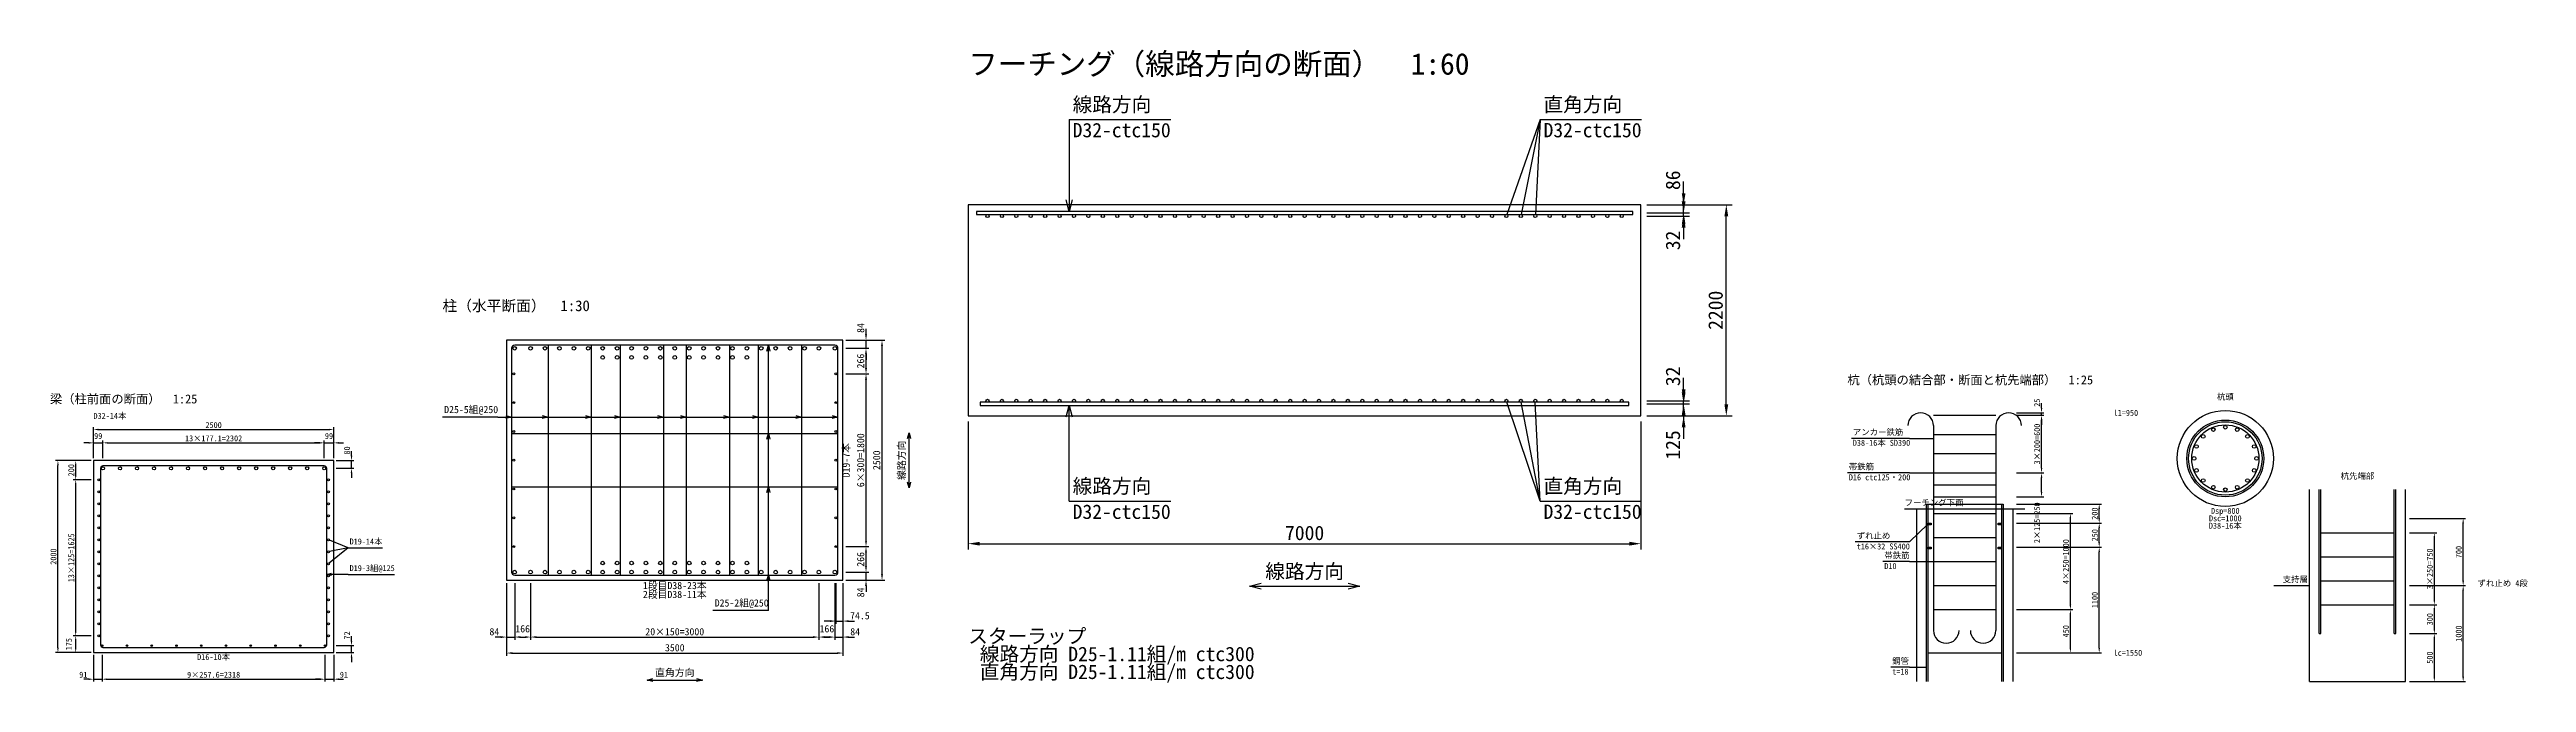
# Model space of a CAD drawing. Header units: millimetres. Extents: x -4 to 25770, y -10 to 6586.
import ezdxf
from ezdxf.enums import TextEntityAlignment as Align

# ---------------------------------------------------------------- set-up
doc = ezdxf.new("R2010")
doc.units = ezdxf.units.MM
for name, color, linetype in [('寸法', 3, 'Continuous'), ('引出線', 3, 'Continuous'), ('文字', 7, 'Continuous'), ('躯体', 7, 'Continuous'), ('鉄筋', 1, 'Continuous')]:
    doc.layers.add(name, color=color, linetype=linetype)
doc.styles.add('MSゴシック', font='msgothic.ttc')
doc.dimstyles.new('配筋寸法', dxfattribs={"dimscale": 25, "dimtxt": 2.5, "dimasz": 2, "dimexe": 1, "dimexo": 1, "dimgap": 0.6, "dimtad": 1, "dimdec": 0, "dimtxsty": 'MSゴシック', "dimcen": 2.5, "dimazin": 3, "dimtfac": 1, "dimtmove": 0, "dimatfit": 3})

msp = doc.modelspace()

# ---------------------------------------------------------------- linework, layer by layer
at = {"layer": '引出線'}
for p, q in [((10606, 5856.9), (10606, 4898.9)), ((10606, 5856.9), (11662.6, 5856.9)), ((15506, 5856.9), (15161.2, 4866)), ((15506, 5856.9), (15309.1, 4866.6)), ((15506, 5856.9), (15456.8, 4866.9)), ((15506, 5856.9), (16562.6, 5856.9)), ((10606, 4898.9), (10606, 4899.9)), ((7476.9, 741.5), (7476.9, 3504)), ((7476.9, 3504), (7476.9, 3503)), ((10606, 1880.9), (10606, 2877.9)), ((10606, 2877.9), (10606, 2876.9)), ((15506, 1880.9), (15161, 2910.8)), ((15506, 1880.9), (15309, 2910.2)), ((15506, 1880.9), (15456.7, 2909.9)), ((4661.9, 2756.5), (4084.4, 2756.5)), ((4661.9, 2756.5), (8199.4, 2756.5)), ((4804.4, 2756.5), (4803.4, 2756.5)), ((5183.4, 2756.5), (5182.4, 2756.5)), ((5633.4, 2756.5), (5632.4, 2756.5)), ((5933.4, 2756.5), (5932.4, 2756.5)), ((6383.4, 2756.5), (6382.4, 2756.5)), ((6620.4, 2756.5), (6619.4, 2756.5)), ((7070.4, 2756.5), (7069.4, 2756.5)), ((7370.4, 2756.5), (7369.4, 2756.5)), ((7476.9, 2584.5), (7476.9, 2583.5)), ((7820.4, 2756.5), (7819.4, 2756.5)), ((8199.4, 2756.5), (8198.4, 2756.5)), ((8940.4, 2019.6), (8940.4, 2593.5)), ((8940.4, 2593.5), (8940.4, 2592.5)), ((19349.3, 2534), (18745, 2534)), ((19349.3, 2534), (19599.3, 2534)), ((19349.3, 2175), (18704, 2175)), ((19349.3, 2175), (19599.3, 2175)), ((7476.9, 2028.5), (7476.9, 2027.5)), ((8940.4, 2019.6), (8940.4, 2020.6)), ((10606, 1880.9), (11662.6, 1880.9)), ((15506, 1880.9), (16562.6, 1880.9)), ((19349.3, 1454.5), (19542.3, 1642)), ((3103.1, 1395), (2906, 1233.5)), ((3103.1, 1395), (2907.4, 1473.9)), ((3103.1, 1395), (2907.9, 1354.4)), ((3103.1, 1395), (3461.3, 1395)), ((19349.3, 1454.5), (18786, 1454.5)), ((3103.1, 1117.5), (2879.6, 1117.5)), ((2879.6, 1117.5), (2880.6, 1117.5)), ((3103.1, 1117.5), (3584.4, 1117.5)), ((7476.9, 1109), (7476.9, 1108)), ((19349.3, 1250), (19073.2, 1250)), ((19349.3, 1250), (19599.3, 1250)), ((12482.1, 992.9), (13629.8, 992.9)), ((12482.1, 992.9), (12483.1, 992.9)), ((13629.8, 992.9), (13628.8, 992.9)), ((23140.4, 1000), (23511.5, 1000)), ((7476.9, 741.5), (6899.4, 741.5)), ((6215, 15.5), (6788.9, 15.5)), ((6215, 15.5), (6216, 15.5)), ((6788.9, 15.5), (6787.9, 15.5)), ((19349.3, 150), (19155.2, 150)), ((19349.3, 150), (19524.3, 150))]:
    msp.add_line(p, q, dxfattribs=at)
for points in [[(10637, 5018.9), (10606, 4898.9), (10574.9, 5018.9)], [(7461.4, 3444), (7476.9, 3504), (7492.5, 3444)], [(10574.9, 2757.9), (10606, 2877.9), (10637, 2757.9)], [(4744.4, 2772.1), (4804.4, 2756.5), (4744.4, 2741)], [(5123.4, 2772.1), (5183.4, 2756.5), (5123.4, 2741)], [(5573.4, 2772.1), (5633.4, 2756.5), (5573.4, 2741)], [(5873.4, 2772.1), (5933.4, 2756.5), (5873.4, 2741)], [(6323.4, 2772.1), (6383.4, 2756.5), (6323.4, 2741)], [(6560.4, 2772.1), (6620.4, 2756.5), (6560.4, 2741)], [(7010.4, 2772.1), (7070.4, 2756.5), (7010.4, 2741)], [(7310.4, 2772.1), (7370.4, 2756.5), (7310.4, 2741)], [(7461.4, 2524.5), (7476.9, 2584.5), (7492.5, 2524.5)], [(7760.4, 2772.1), (7820.4, 2756.5), (7760.4, 2741)], [(8139.4, 2772.1), (8199.4, 2756.5), (8139.4, 2741)], [(8924.9, 2533.5), (8940.4, 2593.5), (8956, 2533.5)], [(8956, 2079.6), (8940.4, 2019.6), (8924.9, 2079.6)], [(7461.4, 1968.5), (7476.9, 2028.5), (7492.5, 1968.5)], [(2929.6, 1104.6), (2879.6, 1117.5), (2929.6, 1130.4)], [(7461.4, 1049), (7476.9, 1109), (7492.5, 1049)], [(12602.1, 961.9), (12482.1, 992.9), (12602.1, 1024)], [(13509.8, 1024), (13629.8, 992.9), (13509.8, 961.9)], [(6275, 0), (6215, 15.5), (6275, 31.1)], [(6728.9, 31.1), (6788.9, 15.5), (6728.9, 0)]]:
    msp.add_lwpolyline(points, dxfattribs=at)
at = {"layer": '躯体'}
for p, q in [((19524.3, 1850), (19524.3, 0)), ((19524.3, 1850), (20324.3, 1850)), ((19542.3, 1850), (19542.3, 0)), ((20306.3, 1850), (20306.3, 0)), ((20324.3, 1850), (20324.3, 0)), ((23511.5, 0), (23511.5, 2000)), ((23611.5, 500), (23611.5, 2000)), ((23629.5, 500), (23629.5, 2000)), ((24393.5, 500), (24393.5, 2000)), ((24411.5, 500), (24411.5, 2000)), ((24511.5, 0), (24511.5, 2000)), ((19299.3, 1800), (20549.3, 1800)), ((19424.3, 1800), (19424.3, 0)), ((20424.3, 1800), (20424.3, 0)), ((19542.3, 300), (20306.3, 300)), ((23611.5, 500), (23629.5, 500)), ((24393.5, 500), (24411.5, 500)), ((23511.5, 0), (24511.5, 0))]:
    msp.add_line(p, q, dxfattribs=at)
for points in [[(9556, 2768.9), (16556, 2768.9), (16556, 4968.9), (9556, 4968.9)], [(4751.9, 1056.5), (8251.9, 1056.5), (8251.9, 3556.5), (4751.9, 3556.5)], [(453.1, 302.5), (2953.1, 302.5), (2953.1, 2302.5), (453.1, 2302.5)]]:
    msp.add_lwpolyline(points, close=True, dxfattribs=at)
for radius in [500, 400, 382]:
    msp.add_circle((22636.5, 2325), radius, dxfattribs=at)
at = {"layer": '鉄筋'}
for p, q in [((5183.4, 3504), (5183.4, 1109)), ((5633.4, 3504), (5633.4, 1109)), ((5933.4, 3504), (5933.4, 1109)), ((6383.4, 3504), (6383.4, 1109)), ((6620.4, 3504), (6620.4, 1109)), ((7070.4, 3504), (7070.4, 1109)), ((7370.4, 3504), (7370.4, 1109)), ((7820.4, 3504), (7820.4, 1109)), ((4804.4, 2584.5), (8199.4, 2584.5)), ((19599.3, 2775), (20249.3, 2775)), ((19599.3, 2667), (19599.3, 533)), ((20249.3, 2667), (20249.3, 533)), ((19599.3, 2575), (20249.3, 2575)), ((19599.3, 2375), (20249.3, 2375)), ((19599.3, 2175), (20249.3, 2175)), ((4804.4, 2028.5), (8199.4, 2028.5)), ((19599.3, 2050), (20249.3, 2050)), ((19599.3, 1925), (20249.3, 1925)), ((19599.3, 1750), (20249.3, 1750)), ((23629.5, 1550), (24393.5, 1550)), ((19599.3, 1500), (20249.3, 1500)), ((23629.5, 1300), (24393.5, 1300)), ((19599.3, 1250), (20249.3, 1250)), ((23629.5, 1050), (24393.5, 1050)), ((19599.3, 1000), (20249.3, 1000)), ((23629.5, 800), (24393.5, 800)), ((19599.3, 750), (20249.3, 750))]:
    msp.add_line(p, q, dxfattribs=at)
for points in [[(9642, 4866.9), (16470, 4866.9), (16470, 4898.9), (9642, 4898.9)], [(9681, 2877.9), (16431, 2877.9), (16431, 2909.9), (9681, 2909.9)], [(19542.3, 1650), (19574.3, 1650), (19574.3, 1634), (19542.3, 1634)], [(20274.3, 1650), (20306.3, 1650), (20306.3, 1634), (20274.3, 1634)], [(19542.3, 1400), (19574.3, 1400), (19574.3, 1384), (19542.3, 1384)], [(20274.3, 1400), (20306.3, 1400), (20306.3, 1384), (20274.3, 1384)]]:
    msp.add_lwpolyline(points, close=True, dxfattribs=at)
for points in [[(4835.9, 1109), (8167.9, 1109, 0.4142136), (8199.4, 1140.5), (8199.4, 3472.5, 0.4142136), (8167.9, 3504), (4835.9, 3504, 0.4142136), (4804.4, 3472.5), (4804.4, 1140.5, 0.4142136)], [(552.1, 357), (2854.1, 357, 0.4142136), (2879.6, 382.5), (2879.6, 2222.5, 0.4142136), (2854.1, 2248), (552.1, 2248, 0.4142136), (526.6, 2222.5), (526.6, 382.5, 0.4142136)]]:
    msp.add_lwpolyline(points, format="xyb", close=True, dxfattribs=at)
for centre, radius in [((9756, 4850.9), 16), ((9906, 4850.9), 16), ((10056, 4850.9), 16), ((10206, 4850.9), 16), ((10356, 4850.9), 16), ((10506, 4850.9), 16), ((10656, 4850.9), 16), ((10806, 4850.9), 16), ((10956, 4850.9), 16), ((11106, 4850.9), 16), ((11256, 4850.9), 16), ((11406, 4850.9), 16), ((11556, 4850.9), 16), ((11706, 4850.9), 16), ((11856, 4850.9), 16), ((12006, 4850.9), 16), ((12156, 4850.9), 16), ((12306, 4850.9), 16), ((12456, 4850.9), 16), ((12606, 4850.9), 16), ((12756, 4850.9), 16), ((12906, 4850.9), 16), ((13056, 4850.9), 16), ((13206, 4850.9), 16), ((13356, 4850.9), 16), ((13506, 4850.9), 16), ((13656, 4850.9), 16), ((13806, 4850.9), 16), ((13956, 4850.9), 16), ((14106, 4850.9), 16), ((14256, 4850.9), 16), ((14406, 4850.9), 16), ((14556, 4850.9), 16), ((14706, 4850.9), 16), ((14856, 4850.9), 16), ((15006, 4850.9), 16), ((15156, 4850.9), 16), ((15306, 4850.9), 16), ((15456, 4850.9), 16), ((15606, 4850.9), 16), ((15756, 4850.9), 16), ((15906, 4850.9), 16), ((16056, 4850.9), 16), ((16206, 4850.9), 16), ((16356, 4850.9), 16), ((4835.9, 3472.5), 19), ((5001.9, 3472.5), 19), ((5151.9, 3472.5), 19), ((5301.9, 3472.5), 19), ((5451.9, 3472.5), 19), ((5601.9, 3472.5), 19), ((5751.9, 3472.5), 19), ((5751.9, 3377.5), 19), ((5901.9, 3472.5), 19), ((5901.9, 3377.5), 19), ((6051.9, 3472.5), 19), ((6051.9, 3377.5), 19), ((6201.9, 3472.5), 19), ((6201.9, 3377.5), 19), ((6351.9, 3472.5), 19), ((6351.9, 3377.5), 19), ((6501.9, 3472.5), 19), ((6501.9, 3377.5), 19), ((6651.9, 3472.5), 19), ((6651.9, 3377.5), 19), ((6801.9, 3472.5), 19), ((6801.9, 3377.5), 19), ((6951.9, 3472.5), 19), ((6951.9, 3377.5), 19), ((7101.9, 3472.5), 19), ((7101.9, 3377.5), 19), ((7251.9, 3472.5), 19), ((7251.9, 3377.5), 19), ((7401.9, 3472.5), 19), ((7551.9, 3472.5), 19), ((7701.9, 3472.5), 19), ((7851.9, 3472.5), 19), ((8001.9, 3472.5), 19), ((8167.9, 3472.5), 19), ((4826.4, 3206.5), 9.5), ((8177.4, 3206.5), 9.5), ((4826.4, 2906.5), 9.5), ((8177.4, 2906.5), 9.5), ((9756, 2925.9), 16), ((9906, 2925.9), 16), ((10056, 2925.9), 16), ((10206, 2925.9), 16), ((10356, 2925.9), 16), ((10506, 2925.9), 16), ((10656, 2925.9), 16), ((10806, 2925.9), 16), ((10956, 2925.9), 16), ((11106, 2925.9), 16), ((11256, 2925.9), 16), ((11406, 2925.9), 16), ((11556, 2925.9), 16), ((11706, 2925.9), 16), ((11856, 2925.9), 16), ((12006, 2925.9), 16), ((12156, 2925.9), 16), ((12306, 2925.9), 16), ((12456, 2925.9), 16), ((12606, 2925.9), 16), ((12756, 2925.9), 16), ((12906, 2925.9), 16), ((13056, 2925.9), 16), ((13206, 2925.9), 16), ((13356, 2925.9), 16), ((13506, 2925.9), 16), ((13656, 2925.9), 16), ((13806, 2925.9), 16), ((13956, 2925.9), 16), ((14106, 2925.9), 16), ((14256, 2925.9), 16), ((14406, 2925.9), 16), ((14556, 2925.9), 16), ((14706, 2925.9), 16), ((14856, 2925.9), 16), ((15006, 2925.9), 16), ((15156, 2925.9), 16), ((15306, 2925.9), 16), ((15456, 2925.9), 16), ((15606, 2925.9), 16), ((15756, 2925.9), 16), ((15906, 2925.9), 16), ((16056, 2925.9), 16), ((16206, 2925.9), 16), ((16356, 2925.9), 16), ((4826.4, 2606.5), 9.5), ((8177.4, 2606.5), 9.5), ((22636.5, 2325), 350), ((22512.2, 2625.3), 19), ((22636.5, 2650), 19), ((22760.9, 2625.3), 19), ((22311.5, 2325), 19), ((22336.3, 2449.4), 19), ((22406.7, 2554.8), 19), ((22866.3, 2554.8), 19), ((22936.8, 2449.4), 19), ((22961.5, 2325), 19), ((507.6, 2102.5), 9.5), ((552.1, 2222.5), 16), ((729.2, 2222.5), 16), ((906.3, 2222.5), 16), ((1083.3, 2222.5), 16), ((1260.4, 2222.5), 16), ((1437.5, 2222.5), 16), ((1614.6, 2222.5), 16), ((1791.6, 2222.5), 16), ((1968.7, 2222.5), 16), ((2145.8, 2222.5), 16), ((2322.9, 2222.5), 16), ((2499.9, 2222.5), 16), ((2677, 2222.5), 16), ((2854.1, 2222.5), 16), ((2898.6, 2102.5), 9.5), ((4826.4, 2306.5), 9.5), ((8177.4, 2306.5), 9.5), ((22336.3, 2200.6), 19), ((22406.7, 2095.2), 19), ((22866.3, 2095.2), 19), ((22936.8, 2200.6), 19), ((507.6, 1977.5), 9.5), ((507.6, 1852.5), 9.5), ((2898.6, 1977.5), 9.5), ((2898.6, 1852.5), 9.5), ((4826.4, 2006.5), 9.5), ((8177.4, 2006.5), 9.5), ((22512.2, 2024.7), 19), ((22636.5, 2000), 19), ((22760.9, 2024.7), 19), ((507.6, 1727.5), 9.5), ((507.6, 1602.5), 9.5), ((2898.6, 1727.5), 9.5), ((2898.6, 1602.5), 9.5), ((4826.4, 1706.5), 9.5), ((8177.4, 1706.5), 9.5), ((507.6, 1477.5), 9.5), ((507.6, 1352.5), 9.5), ((2898.6, 1477.5), 9.5), ((2898.6, 1352.5), 9.5), ((4826.4, 1406.5), 9.5), ((8177.4, 1406.5), 9.5), ((507.6, 1227.5), 9.5), ((507.6, 1102.5), 9.5), ((2898.6, 1227.5), 9.5), ((2898.6, 1102.5), 9.5), ((4835.9, 1140.5), 19), ((5001.9, 1140.5), 19), ((5151.9, 1140.5), 19), ((5301.9, 1140.5), 19), ((5451.9, 1140.5), 19), ((5601.9, 1140.5), 19), ((5751.9, 1235.5), 19), ((5751.9, 1140.5), 19), ((5901.9, 1235.5), 19), ((5901.9, 1140.5), 19), ((6051.9, 1235.5), 19), ((6051.9, 1140.5), 19), ((6201.9, 1235.5), 19), ((6201.9, 1140.5), 19), ((6351.9, 1235.5), 19), ((6351.9, 1140.5), 19), ((6501.9, 1235.5), 19), ((6501.9, 1140.5), 19), ((6651.9, 1235.5), 19), ((6651.9, 1140.5), 19), ((6801.9, 1235.5), 19), ((6801.9, 1140.5), 19), ((6951.9, 1235.5), 19), ((6951.9, 1140.5), 19), ((7101.9, 1235.5), 19), ((7101.9, 1140.5), 19), ((7251.9, 1235.5), 19), ((7251.9, 1140.5), 19), ((7401.9, 1140.5), 19), ((7551.9, 1140.5), 19), ((7701.9, 1140.5), 19), ((7851.9, 1140.5), 19), ((8001.9, 1140.5), 19), ((8167.9, 1140.5), 19), ((507.6, 977.5), 9.5), ((507.6, 852.5), 9.5), ((2898.6, 977.5), 9.5), ((2898.6, 852.5), 9.5), ((507.6, 727.5), 9.5), ((507.6, 602.5), 9.5), ((2898.6, 727.5), 9.5), ((2898.6, 602.5), 9.5), ((507.6, 477.5), 9.5), ((544.1, 374.5), 8), ((801.7, 374.5), 8), ((1059.2, 374.5), 8), ((1316.8, 374.5), 8), ((1574.3, 374.5), 8), ((1831.9, 374.5), 8), ((2089.4, 374.5), 8), ((2347, 374.5), 8), ((2604.5, 374.5), 8), ((2862.1, 374.5), 8), ((2898.6, 477.5), 9.5)]:
    msp.add_circle(centre, radius, dxfattribs=at)
for centre, start, end in [((19466.3, 2667), 0, 180), ((20382.3, 2667), 0, 180), ((19732.3, 533), 180, 360), ((20116.3, 533), 180, 360)]:
    msp.add_arc(centre, 133, start, end, dxfattribs=at)

# ---------------------------------------------------------------- texts
at = {"layer": '文字', "style": 'MSゴシック'}
for s, height, p in [('フーチング（線路方向の断面）\u30001:60', 225, (9556, 6255.8)), ('線路方向', 150, (10642, 5892.9)), ('直角方向', 150, (15542, 5892.9)), ('柱（水平断面）\u30001:30', 112.5, (4084.4, 3826)), ('杭（杭頭の結合部・断面と杭先端部）\u30001:25', 93.75, (18704, 3068.7)), ('梁（柱前面の断面）\u30001:25', 93.75, (0, 2870)), ('D25-5組@250', 75, (4102.4, 2774.5)), ('D32-14本', 62.5, (453.1, 2718.8)), ('アンカー鉄筋', 62.5, (18760, 2549)), ('線路方向', 150, (10642, 1916.9)), ('直角方向', 150, (15542, 1916.9)), ('帯鉄筋', 62.5, (18719, 2190)), ('フーチング下面', 62.5, (19299.3, 1815)), ('ずれ止め', 62.5, (18801, 1469.5)), ('D19-14本', 62.5, (3118.1, 1410)), ('帯鉄筋', 62.5, (19088.2, 1265)), ('D19-3組@125', 62.5, (3118.1, 1132.5)), ('D25-2組@250', 75, (6917.4, 759.5)), ('鋼管', 62.5, (19170.2, 165))]:
    msp.add_text(s, height=height, dxfattribs=at).set_placement(p, align=Align.BOTTOM_LEFT)
for s, height, p in [('D32-ctc150', 150, (10642, 5820.9)), ('D32-ctc150', 150, (15542, 5820.9)), ('D38-16本 SD390', 62.5, (18760, 2519)), ('D16 ctc125・200', 62.5, (18719, 2160)), ('D32-ctc150', 150, (10642, 1844.9)), ('D32-ctc150', 150, (15542, 1844.9)), ('t16×32 SS400', 62.5, (18801, 1439.5)), ('D10', 62.5, (19088.2, 1235)), ('スターラップ', 150, (9556, 548.9)), ('線路方向 D25-1.11組/m ctc300', 150, (9676, 362.9)), ('直角方向 D25-1.11組/m ctc300', 150, (9676, 176.9)), ('t=18', 62.5, (19170.2, 135))]:
    msp.add_text(s, height=height, dxfattribs=at).set_placement(p, align=Align.TOP_LEFT)
for s, height, p in [('杭頭', 62.5, (22636.5, 2917.5)), ('杭先端部', 62.5, (24011.5, 2092.5)), ('線路方向', 150, (13056, 1028.9)), ('直角方向', 75, (6501.9, 33.5))]:
    msp.add_text(s, height=height, dxfattribs=at).set_placement(p, align=Align.BOTTOM_CENTER)
for s, p in [('l1=950', (21474.3, 2800)), ('ずれ止め 4段', (25261.5, 1025)), ('lc=1550', (21474.3, 300))]:
    msp.add_text(s, height=62.5, dxfattribs=at).set_placement(p, align=Align.MIDDLE_LEFT)
for s, p in [('D19-7本', (8344.9, 2306.5)), ('線路方向', (8922.4, 2306.5))]:
    msp.add_text(s, height=75, rotation=90, dxfattribs=at).set_placement(p, align=Align.BOTTOM_CENTER)
for s, height, p in [('Dsp=800', 62.5, (22636.5, 1810)), ('D38-16本', 62.5, (22636.5, 1655)), ('Dsc=1000', 62.5, (22636.5, 1732.5)), ('1段目D38-23本', 75, (6501.9, 1038.5)), ('2段目D38-11本', 75, (6501.9, 945.5)), ('D16-10本', 62.5, (1703.1, 287.5))]:
    msp.add_text(s, height=height, dxfattribs=at).set_placement(p, align=Align.TOP_CENTER)
msp.add_text('支持層', height=62.5, dxfattribs=at).set_placement((23496.5, 1015), align=Align.BOTTOM_RIGHT)

# ---------------------------------------------------------------- dimensions: what is measured, and where the dimension line sits
at = {"layer": '寸法'}
for base, p1, p2, location, text, override in [((17000, 4882.9), (16556, 4882.9), (16556, 4968.9), (16889, 5223.4), '86', {"dimscale": 60, "dimtmove": 2}), ((17000, 4850.9), (16556, 4850.9), (16556, 4882.9), (16889, 4596.5), '32', {"dimscale": 60, "dimtmove": 2}), ((8491.9, 3472.5), (8251.9, 3472.5), (8251.9, 3556.5), (8436.4, 3683.8), '84', {"dimscale": 30, "dimtmove": 2}), ((17000, 2893.9), (16556, 2893.9), (16556, 2925.9), (16889, 3180.4), '32', {"dimscale": 60, "dimtmove": 2}), ((17000, 2768.9), (16556, 2768.9), (16556, 2893.9), (16889, 2465.2), '125', {"dimscale": 60, "dimtmove": 2}), ((20724.3, 2775), (20439.3, 2775), (20439.3, 2800), (20678.1, 2906), '25', {"dimscale": 25, "dimtmove": 2}), ((3138.1, 2222.5), (2953.1, 2222.5), (2953.1, 2302.5), (3091.9, 2408.5), '80', {"dimscale": 25, "dimtmove": 2}), ((20724.3, 1925), (20439.3, 1925), (20439.3, 2175), (20678.1, 1654.9), '2×125=250', {"dimscale": 25, "dimtmove": 2}), ((8491.9, 1056.5), (8251.9, 1056.5), (8251.9, 1140.5), (8436.4, 929.3), '84', {"dimscale": 30, "dimtmove": 2}), ((3138.1, 302.5), (2953.1, 302.5), (2953.1, 374.5), (3091.9, 480.5), '72', {"dimscale": 25, "dimtmove": 2})]:
    msp.add_linear_dim(base=base, p1=p1, p2=p2, angle=90, location=location, text=text, dimstyle='配筋寸法', override=override, dxfattribs=at).render()
for base, p1, p2, text, override in [((17444, 2768.9), (16556, 2768.9), (16556, 4968.9), '2200', {"dimscale": 60}), ((8658.4, 1056.5), (8251.9, 1056.5), (8251.9, 3556.5), '2500', {"dimscale": 30}), ((8491.9, 3206.5), (8251.9, 3206.5), (8251.9, 3472.5), '266', {"dimscale": 30}), ((8491.9, 1406.5), (8251.9, 1406.5), (8251.9, 3206.5), '6×300=1800', {"dimscale": 30}), ((20724.3, 2175), (20439.3, 2175), (20439.3, 2775), '3×200=600', {"dimscale": 25}), ((83.1, 302.5), (453.1, 302.5), (453.1, 2302.5), '2000', {"dimscale": 25}), ((268.1, 2102.5), (453.1, 2102.5), (453.1, 2302.5), '200', {"dimscale": 25}), ((268.1, 477.5), (453.1, 477.5), (453.1, 2102.5), '13×125=1625', {"dimscale": 25}), ((21324.3, 1650), (20439.3, 1650), (20439.3, 1850), '200', {"dimscale": 25}), ((21024.3, 750), (20439.3, 750), (20439.3, 1750), '4×250=1000', {"dimscale": 25}), ((21324.3, 1400), (20439.3, 1400), (20439.3, 1650), '250', {"dimscale": 25}), ((25111.5, 1000), (24526.5, 1000), (24526.5, 1700), '700', {"dimscale": 25}), ((24811.5, 800), (24526.5, 800), (24526.5, 1550), '3×250=750', {"dimscale": 25}), ((8491.9, 1140.5), (8251.9, 1140.5), (8251.9, 1406.5), '266', {"dimscale": 30}), ((21324.3, 300), (20439.3, 300), (20439.3, 1400), '1100', {"dimscale": 25}), ((25111.5, 0), (24526.5, 0), (24526.5, 1000), '1000', {"dimscale": 25}), ((24811.5, 500), (24526.5, 500), (24526.5, 800), '300', {"dimscale": 25}), ((21024.3, 300), (20439.3, 300), (20439.3, 750), '450', {"dimscale": 25}), ((268.1, 302.5), (453.1, 302.5), (453.1, 477.5), '175', {"dimscale": 25}), ((24811.5, 0), (24526.5, 0), (24526.5, 500), '500', {"dimscale": 25})]:
    msp.add_linear_dim(base=base, p1=p1, p2=p2, angle=90, text=text, dimstyle='配筋寸法', override=override, dxfattribs=at).render()
for base, p1, p2, text, override in [((453.1, 2487.5), (453.1, 2302.5), (552.1, 2302.5), '99', {"dimscale": 25}), ((453.1, 2626.2), (453.1, 2302.5), (2953.1, 2302.5), '2500', {"dimscale": 25}), ((2854.1, 2487.5), (2854.1, 2302.5), (2953.1, 2302.5), '99', {"dimscale": 25}), ((9556, 1436.9), (9556, 2768.9), (16556, 2768.9), '7000', {"dimscale": 60}), ((552.1, 2487.5), (552.1, 2302.5), (2854.1, 2302.5), '13×177.1=2302', {"dimscale": 25}), ((4751.9, 297.5), (4751.9, 1056.5), (8251.9, 1056.5), '3500', {"dimscale": 30}), ((4835.9, 464), (4835.9, 1056.5), (5001.9, 1056.5), '166', {"dimscale": 30}), ((5001.9, 464), (5001.9, 1056.5), (8001.9, 1056.5), '20×150=3000', {"dimscale": 30}), ((8001.9, 464), (8001.9, 1056.5), (8167.9, 1056.5), '166', {"dimscale": 30}), ((544.1, 25), (544.1, 302.5), (2862.1, 302.5), '9×257.6=2318', {"dimscale": 25})]:
    msp.add_linear_dim(base=base, p1=p1, p2=p2, text=text, dimstyle='配筋寸法', override=override, dxfattribs=at).render()
for base, p1, p2, location, text, override in [((4751.9, 464), (4751.9, 1056.5), (4835.9, 1056.5), (4624.7, 519.5), '84', {"dimscale": 30, "dimtmove": 2}), ((8167.9, 464), (8167.9, 1056.5), (8251.9, 1056.5), (8379.2, 519.5), '84', {"dimscale": 30, "dimtmove": 2}), ((8177.4, 630.5), (8177.4, 1056.5), (8251.9, 1056.5), (8428.4, 686), '74.5', {"dimscale": 30, "dimtmove": 2}), ((453.1, 25), (453.1, 302.5), (544.1, 302.5), (347.1, 71.2), '91', {"dimscale": 25, "dimtmove": 2}), ((2862.1, 25), (2862.1, 302.5), (2953.1, 302.5), (3059.1, 71.2), '91', {"dimscale": 25, "dimtmove": 2})]:
    msp.add_linear_dim(base=base, p1=p1, p2=p2, location=location, text=text, dimstyle='配筋寸法', override=override, dxfattribs=at).render()

doc.saveas('drawing.dxf')
